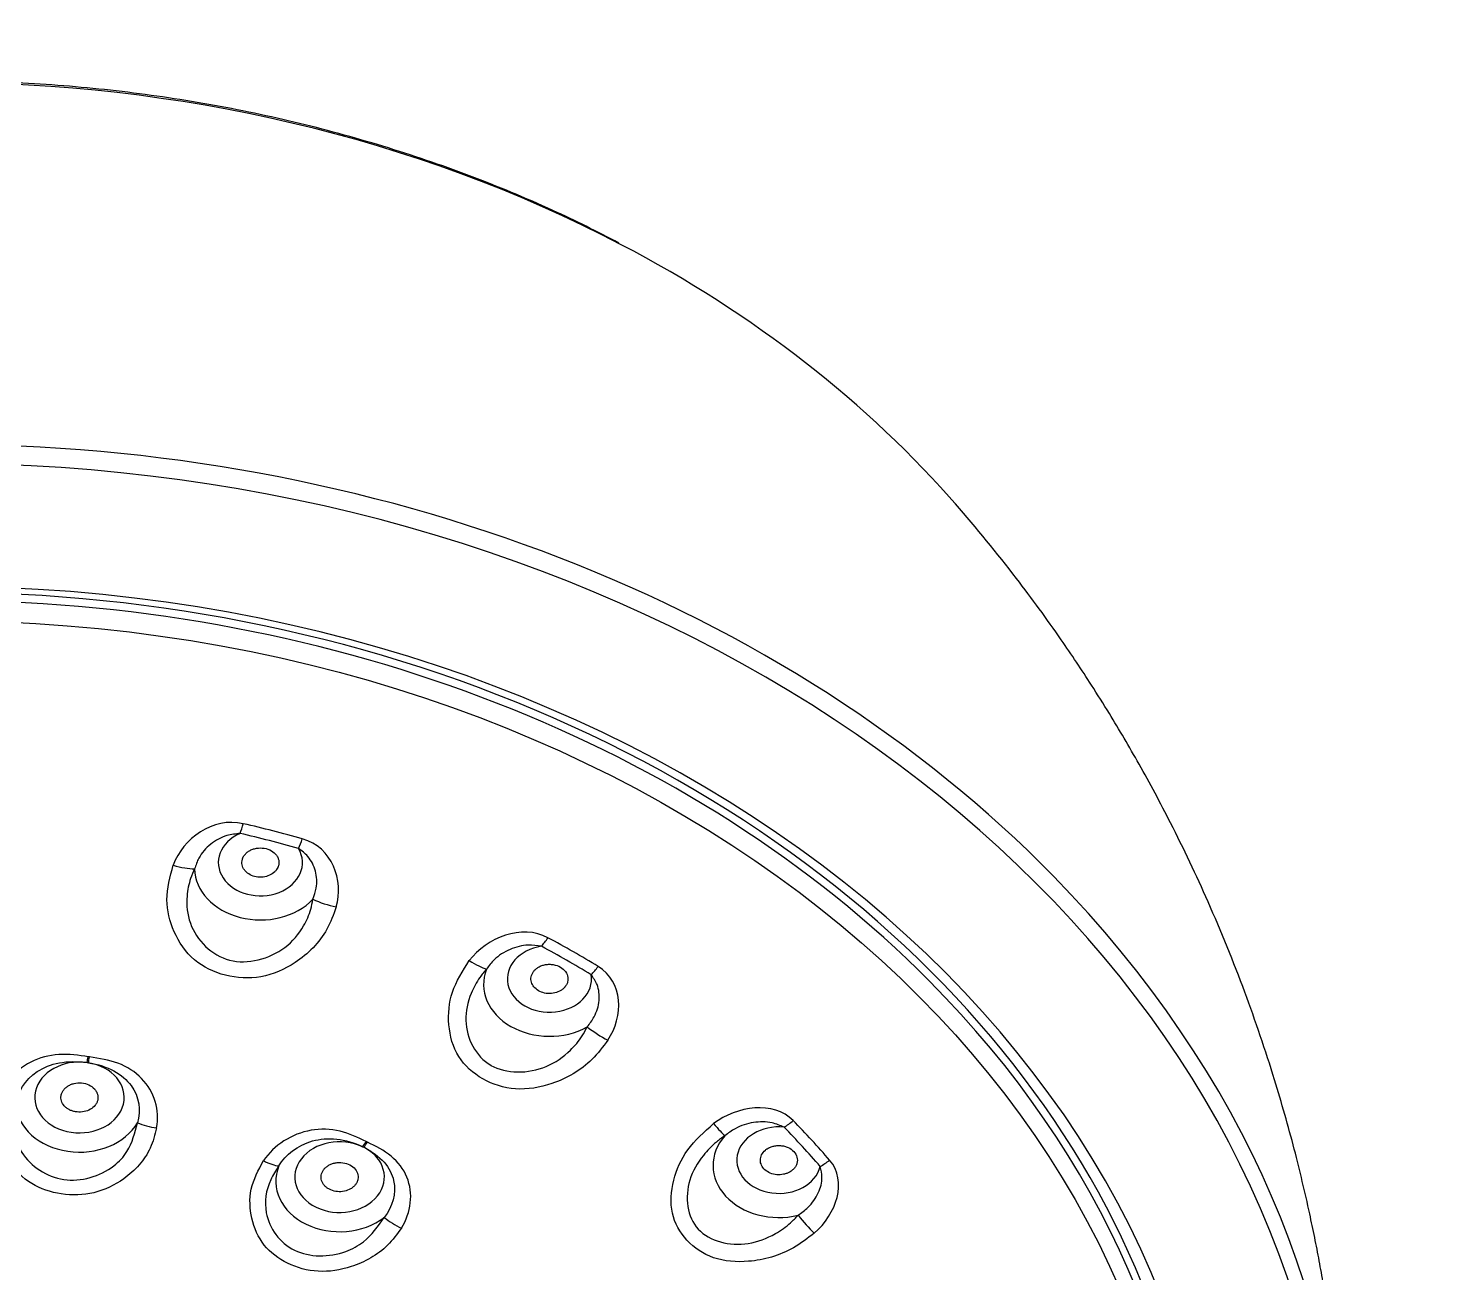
# Model space of a CAD drawing. Extents: x 0 to 1128, y 0 to 827.
# Drawn here: x 448.1 to 486.37, y 541.07 to 574.67 of the extents above; entities that cross this region are included whole.
import ezdxf

# ---------------------------------------------------------------- set-up
doc = ezdxf.new("R2010")
doc.units = 0
doc.header["$LTSCALE"] = 10
doc.header["$MEASUREMENT"] = 0
doc.layers.add('1', color=7, linetype='CONTINUOUS')

msp = doc.modelspace()

# ---------------------------------------------------------------- linework, layer by layer
at = {"layer": '1', "color": 7, "linetype": 'Continuous', "lineweight": -3}
for centre, major_axis, ratio, start_param, end_param in [((445.714, 546.891), (33.305, 0), 0.790155, 0.985535, 2.156816), ((445.714, 546.891), (33.305, 0), 0.790155, 0.600291, 0.985535), ((445.714, 533.413), (-37.999, 0), 0.790155, 3.799488, 5.627397), ((445.714, 533.13), (37.699, 0), 0.790155, 5.156583, 10.55138), ((445.714, 532.322), (-34.52, 0), 0.790155, 3.141593, 6.283185), ((445.714, 532.486), (34.11, 0), 0.790155, 0, 3.141593), ((445.714, 532.4), (-33.944, 0), 0.790155, 3.806432, 5.595275), ((453.818, 553.54), (-0.226, -0.974), 0.172536, 0.930946, 1.244835), ((445.714, 531.129), (-29.098, 0), 0.790155, 4.369432, 4.427027), ((454.367, 552.141), (1.136, 0), 0.790155, 2.074479, 6.721981), ((445.714, 531.099), (28.789, 0), 0.790155, 1.22784, 1.285435), ((455.395, 553.135), (0.272, 0.962), 0.206104, 4.08148, 4.395369), ((451.946, 552.431), (-0.937, 0.348), 0.320636, 1.760258, 2.438286), ((454.367, 551.997), (-1.779, 0), 0.790155, 0.018537, 2.494737), ((445.714, 533.413), (-37.999, 0), 0.790155, 2.502798, 3.799488), ((456.299, 551.314), (-0.961, 0.277), 0.334397, 1.106661, 1.78469), ((461.958, 550.493), (-0.475, -0.88), 0.345831, 1.001195, 1.315084), ((445.714, 531.129), (-29.098, 0), 0.790155, 4.055273, 4.112868), ((462.172, 548.998), (1.136, 0), 0.790155, 1.76032, 6.407821), ((445.714, 531.099), (28.789, 0), 0.790155, 0.91368, 0.971275), ((459.856, 549.882), (-0.794, 0.608), 0.231194, 1.935136, 2.613165), ((462.172, 548.855), (-1.779, 0), 0.790155, 5.987563, 8.463763), ((463.299, 549.723), (0.521, 0.854), 0.374386, 4.16163, 4.475518), ((445.714, 532.4), (-33.944, 0), 0.790155, 3.141593, 3.806432), ((463.559, 547.756), (-0.834, 0.551), 0.257371, 1.289224, 1.967253), ((449.685, 547.229), (0.116, 0.791), 0.112105, 4.060876, 4.295291), ((445.714, 529.888), (21.895, 0), 0.790155, 1.38514, 1.386853), ((449.721, 547.223), (-0.117, -0.791), 0.113137, 0.919438, 1.153853), ((449.481, 545.797), (1.209, 0), 0.790155, 1.401382, 7.653797), ((445.714, 529.874), (21.709, 0), 0.790155, 1.38514, 1.386853), ((449.481, 545.682), (-1.723, 0), 0.790155, 0.059394, 2.712599), ((451.516, 545.322), (-0.787, 0.142), 0.42214, 1.013095, 1.709958), ((466.382, 545.526), (-0.602, 0.799), 0.096628, 2.072191, 2.75022), ((468.367, 544.104), (1.136, 0), 0.790155, 1.44616, 6.093662), ((468.508, 545.607), (-0.716, -0.699), 0.485274, 1.128317, 1.442205), ((445.714, 531.099), (28.789, 0), 0.790155, 0.599521, 0.657116), ((445.714, 531.129), (-29.098, 0), 0.790155, 3.741114, 3.798709), ((456.506, 543.646), (1.209, 0), 0.790155, 1.031783, 7.284197), ((457.127, 544.956), (0.351, 0.719), 0.322207, 4.129124, 4.363538), ((457.158, 544.941), (-0.352, -0.718), 0.3231, 0.988018, 1.222433), ((445.714, 529.888), (21.895, 0), 0.790155, 1.015541, 1.017254), ((468.367, 543.96), (-1.779, 0), 0.790155, 5.673404, 8.149603), ((445.714, 529.874), (21.709, 0), 0.790155, 1.015541, 1.017254), ((454.376, 544.447), (-0.662, 0.45), 0.33463, 1.904064, 2.600928), ((456.506, 543.532), (-1.723, 0), 0.790155, 5.97298, 8.626186), ((469.482, 544.547), (0.756, 0.654), 0.50602, 4.299832, 4.61372), ((458.067, 542.641), (-0.678, 0.425), 0.346531, 1.241123, 1.937986), ((469.072, 542.599), (-0.651, 0.759), 0.132657, 1.436016, 2.114044)]:
    msp.add_ellipse(centre, major_axis=major_axis, ratio=ratio, start_param=start_param, end_param=end_param, dxfattribs=at)
msp.add_ellipse((445.714, 532.108), major_axis=(33.622, 0), ratio=0.790155, dxfattribs=at)
for points, knots in [([(464.047, 568.87), (463.464, 569.181), (462.152, 569.833), (460.024, 570.712), (457.688, 571.51), (455.282, 572.163), (452.822, 572.669), (450.32, 573.023), (447.792, 573.226), (445.252, 573.275), (442.715, 573.17), (440.194, 572.912), (437.705, 572.502), (435.261, 571.941), (432.876, 571.236), (430.569, 570.382), (428.73, 569.582), (427.693, 569.034), (427.368, 568.853)], [0, 0, 0, 0, 0.053995, 0.119334, 0.18469, 0.250058, 0.315434, 0.380815, 0.446199, 0.511588, 0.576982, 0.642381, 0.707786, 0.773197, 0.838615, 0.904038, 0.969462, 1, 1, 1, 1]), ([(483.713, 533.566), (483.707, 534.342), (483.659, 535.742), (483.507, 537.612), (483.339, 539.023), (483.193, 540.019), (483.072, 540.753), (482.959, 541.385), (482.836, 542.018), (482.624, 543.026), (482.284, 544.451), (481.715, 546.453), (480.956, 548.69), (480.014, 551.007), (479.042, 553.054), (478.258, 554.517), (477.696, 555.494), (477.27, 556.203), (476.714, 557.089), (475.891, 558.323), (474.687, 559.974), (473.707, 561.172), (473.136, 561.826)], [0, 0, 0, 0, 0.075311, 0.136171, 0.182256, 0.21336, 0.234183, 0.25491, 0.275875, 0.297078, 0.355152, 0.418363, 0.49946, 0.584913, 0.661635, 0.720158, 0.746456, 0.771986, 0.801818, 0.849529, 0.915719, 1, 1, 1, 1]), ([(453.818, 552.927), (453.698, 552.914), (453.41, 552.882), (453.002, 552.655), (452.71, 552.321), (452.623, 552.071), (452.588, 551.971)], [0, 0, 0, 0, 0.208279, 0.500324, 0.801781, 1, 1, 1, 1]), ([(454.842, 552.019), (454.845, 552.025), (454.85, 552.038), (454.858, 552.065), (454.868, 552.113), (454.868, 552.182), (454.846, 552.263), (454.79, 552.364), (454.672, 552.469), (454.475, 552.539), (454.293, 552.539), (454.158, 552.503), (454.067, 552.46), (453.99, 552.404), (453.94, 552.349), (453.913, 552.308), (453.9, 552.283), (453.893, 552.268), (453.888, 552.256), (453.884, 552.243), (453.877, 552.221), (453.861, 552.152), (453.87, 552.064), (453.912, 551.972), (453.973, 551.889), (454.084, 551.805), (454.252, 551.747), (454.439, 551.741), (454.618, 551.789), (454.739, 551.869), (454.806, 551.948), (454.831, 551.993), (454.841, 552.016), (454.842, 552.019)], [0, 0, 0, 0, 0.007812, 0.015625, 0.03125, 0.0625, 0.09375, 0.125, 0.1875, 0.25, 0.3125, 0.34375, 0.375, 0.40625, 0.4375, 0.453125, 0.460938, 0.46875, 0.472656, 0.476562, 0.484375, 0.5, 0.5625, 0.59375, 0.625, 0.6875, 0.75, 0.8125, 0.875, 0.9375, 0.96875, 0.996094, 1, 1, 1, 1]), ([(455.786, 551.15), (455.821, 551.251), (455.909, 551.501), (455.882, 551.915), (455.697, 552.294), (455.484, 552.455), (455.395, 552.522)], [0, 0, 0, 0, 0.200427, 0.49953, 0.790892, 1, 1, 1, 1]), ([(456.413, 550.941), (456.339, 550.735), (456.197, 550.338), (455.807, 549.824), (455.225, 549.347), (454.405, 548.981), (453.403, 549.038), (452.517, 549.462), (451.994, 550.24), (451.766, 551.155), (451.929, 551.759), (452.012, 552.071)], [0, 0, 0, 0, 0.087456, 0.169153, 0.25014, 0.377375, 0.499739, 0.622279, 0.749894, 0.871256, 1, 1, 1, 1]), ([(452.588, 551.971), (452.551, 551.886), (452.448, 551.65), (452.353, 551.149), (452.432, 550.252), (453.051, 549.63), (454.02, 549.381), (454.917, 549.616), (455.51, 550.341), (455.721, 550.811), (455.769, 551.06), (455.786, 551.15)], [0, 0, 0, 0, 0.046355, 0.127416, 0.254336, 0.50001, 0.500136, 0.746142, 0.872777, 0.954138, 1, 1, 1, 1]), ([(461.958, 549.88), (461.839, 549.897), (461.554, 549.937), (461.091, 549.818), (460.703, 549.57), (460.537, 549.351), (460.471, 549.264)], [0, 0, 0, 0, 0.208279, 0.500324, 0.801781, 1, 1, 1, 1]), ([(463.75, 547.345), (463.616, 547.165), (463.357, 546.818), (462.828, 546.419), (462.133, 546.102), (461.251, 545.949), (460.334, 546.246), (459.643, 546.867), (459.405, 547.74), (459.485, 548.674), (459.83, 549.215), (460.007, 549.494)], [0, 0, 0, 0, 0.087456, 0.169153, 0.25014, 0.377375, 0.499739, 0.622279, 0.749894, 0.871256, 1, 1, 1, 1]), ([(460.471, 549.264), (460.41, 549.191), (460.243, 548.989), (460.001, 548.53), (459.797, 547.649), (460.179, 546.901), (461.003, 546.428), (461.911, 546.437), (462.687, 546.991), (463.027, 547.392), (463.148, 547.62), (463.191, 547.703)], [0, 0, 0, 0, 0.046355, 0.127416, 0.254336, 0.50001, 0.500136, 0.746142, 0.872777, 0.954138, 1, 1, 1, 1]), ([(462.577, 548.766), (462.582, 548.772), (462.592, 548.783), (462.61, 548.806), (462.638, 548.849), (462.665, 548.915), (462.676, 548.997), (462.662, 549.107), (462.591, 549.236), (462.431, 549.35), (462.258, 549.395), (462.115, 549.394), (462.012, 549.376), (461.917, 549.341), (461.848, 549.301), (461.806, 549.268), (461.784, 549.248), (461.772, 549.235), (461.762, 549.224), (461.753, 549.214), (461.738, 549.194), (461.696, 549.132), (461.669, 549.046), (461.673, 548.949), (461.7, 548.855), (461.772, 548.748), (461.909, 548.652), (462.084, 548.6), (462.273, 548.602), (462.42, 548.649), (462.515, 548.708), (462.556, 548.744), (462.574, 548.764), (462.577, 548.766)], [0, 0, 0, 0, 0.007812, 0.015625, 0.03125, 0.0625, 0.09375, 0.125, 0.1875, 0.25, 0.3125, 0.34375, 0.375, 0.40625, 0.4375, 0.453125, 0.460938, 0.46875, 0.472656, 0.476562, 0.484375, 0.5, 0.5625, 0.59375, 0.625, 0.6875, 0.75, 0.8125, 0.875, 0.9375, 0.96875, 0.996094, 1, 1, 1, 1]), ([(463.191, 547.703), (463.258, 547.79), (463.424, 548.009), (463.541, 548.412), (463.5, 548.819), (463.358, 549.024), (463.299, 549.11)], [0, 0, 0, 0, 0.200427, 0.49953, 0.790892, 1, 1, 1, 1]), ([(449.719, 546.896), (449.461, 546.934), (449.194, 546.971), (448.662, 546.938), (448.398, 546.869), (447.702, 546.516), (447.366, 546.08), (447.261, 545.609)], [0, 0, 0, 0, 0.25, 0.25, 0.5, 0.5, 1, 1, 1, 1]), ([(451.565, 544.974), (451.651, 545.449), (451.507, 545.953), (450.987, 546.488), (450.766, 546.628), (450.277, 546.811), (450.017, 546.852), (449.756, 546.891)], [0, 0, 0, 0, 0.5, 0.5, 0.75, 0.75, 1, 1, 1, 1]), ([(447.761, 545.601), (447.805, 545.939), (448.007, 546.275), (448.51, 546.605), (448.712, 546.689), (449.169, 546.774), (449.425, 546.775), (449.685, 546.738)], [0, 0, 0, 0, 0.5, 0.5, 0.75, 0.75, 1, 1, 1, 1]), ([(449.721, 546.733), (449.983, 546.692), (450.217, 546.62), (450.608, 546.409), (450.762, 546.274), (451.097, 545.817), (451.146, 545.447), (451.048, 545.116)], [0, 0, 0, 0, 0.25, 0.25, 0.5, 0.5, 1, 1, 1, 1]), ([(449.973, 545.726), (449.976, 545.739), (449.98, 545.765), (449.982, 545.818), (449.972, 545.885), (449.939, 545.962), (449.87, 546.055), (449.741, 546.147), (449.542, 546.201), (449.366, 546.188), (449.238, 546.145), (449.153, 546.099), (449.082, 546.039), (449.029, 545.971), (449.003, 545.915), (448.991, 545.877), (448.986, 545.852), (448.976, 545.781), (448.996, 545.667), (449.075, 545.557), (449.164, 545.488), (449.242, 545.447), (449.327, 545.419), (449.449, 545.397), (449.608, 545.405), (449.782, 545.47), (449.892, 545.562), (449.942, 545.641), (449.963, 545.689), (449.97, 545.714), (449.973, 545.726)], [0, 0, 0, 0, 0.015625, 0.03125, 0.0625, 0.09375, 0.125, 0.1875, 0.25, 0.3125, 0.34375, 0.375, 0.40625, 0.4375, 0.46875, 0.476562, 0.484375, 0.5, 0.5625, 0.625, 0.65625, 0.6875, 0.71875, 0.75, 0.8125, 0.875, 0.9375, 0.96875, 0.984375, 1, 1, 1, 1]), ([(451.565, 544.974), (451.518, 544.789), (451.428, 544.432), (451.111, 543.961), (450.615, 543.518), (449.896, 543.162), (448.988, 543.142), (448.142, 543.423), (447.55, 544.027), (447.175, 544.785), (447.232, 545.332), (447.261, 545.609)], [0, 0, 0, 0, 0.087607, 0.169371, 0.250856, 0.377447, 0.501128, 0.621802, 0.747777, 0.872041, 1, 1, 1, 1]), ([(447.761, 545.601), (447.732, 545.462), (447.64, 545.025), (447.866, 544.138), (448.598, 543.648), (449.518, 543.513), (450.242, 543.724), (450.869, 544.405), (450.979, 544.844), (451.048, 545.116)], [0, 0, 0, 0, 0.080562, 0.253207, 0.499831, 0.500495, 0.747529, 0.843295, 1, 1, 1, 1]), ([(469.323, 542.133), (469.141, 541.993), (468.79, 541.722), (468.174, 541.466), (467.434, 541.329), (466.575, 541.393), (465.834, 541.899), (465.406, 542.659), (465.475, 543.554), (465.856, 544.43), (466.349, 544.866), (466.603, 545.091)], [0, 0, 0, 0, 0.087456, 0.169153, 0.25014, 0.377375, 0.499739, 0.622279, 0.749894, 0.871256, 1, 1, 1, 1]), ([(468.508, 544.994), (468.402, 545.039), (468.148, 545.147), (467.675, 545.145), (467.228, 545.001), (466.999, 544.832), (466.909, 544.765)], [0, 0, 0, 0, 0.208279, 0.500324, 0.801781, 1, 1, 1, 1]), ([(457.224, 544.604), (457.001, 544.714), (456.769, 544.824), (456.265, 544.945), (455.994, 544.955), (455.212, 544.819), (454.731, 544.504), (454.45, 544.091)], [0, 0, 0, 0, 0.25, 0.25, 0.5, 0.5, 1, 1, 1, 1]), ([(454.865, 543.947), (455.045, 544.252), (455.371, 544.51), (455.977, 544.677), (456.2, 544.697), (456.661, 544.647), (456.901, 544.575), (457.127, 544.466)], [0, 0, 0, 0, 0.5, 0.5, 0.75, 0.75, 1, 1, 1, 1]), ([(458.173, 542.269), (458.438, 542.692), (458.503, 543.208), (458.233, 543.861), (458.084, 544.055), (457.706, 544.366), (457.482, 544.478), (457.256, 544.589)], [0, 0, 0, 0, 0.5, 0.5, 0.75, 0.75, 1, 1, 1, 1]), ([(466.909, 544.765), (466.831, 544.709), (466.616, 544.554), (466.251, 544.172), (465.784, 543.375), (465.89, 542.566), (466.489, 541.915), (467.32, 541.706), (468.203, 542.052), (468.639, 542.356), (468.82, 542.547), (468.885, 542.616)], [0, 0, 0, 0, 0.046355, 0.127416, 0.254336, 0.50001, 0.500136, 0.746142, 0.872777, 0.954138, 1, 1, 1, 1]), ([(457.158, 544.451), (457.384, 544.338), (457.569, 544.203), (457.84, 543.896), (457.925, 543.725), (458.043, 543.201), (457.936, 542.84), (457.708, 542.556)], [0, 0, 0, 0, 0.25, 0.25, 0.5, 0.5, 1, 1, 1, 1]), ([(468.661, 543.784), (468.668, 543.788), (468.681, 543.796), (468.708, 543.814), (468.751, 543.848), (468.802, 543.904), (468.845, 543.98), (468.875, 544.087), (468.857, 544.227), (468.75, 544.375), (468.603, 544.46), (468.467, 544.494), (468.362, 544.502), (468.258, 544.492), (468.176, 544.471), (468.124, 544.449), (468.096, 544.436), (468.078, 544.427), (468.065, 544.419), (468.052, 544.411), (468.03, 544.396), (467.966, 544.347), (467.907, 544.272), (467.873, 544.178), (467.861, 544.083), (467.888, 543.964), (467.981, 543.839), (468.127, 543.746), (468.308, 543.702), (468.465, 543.711), (468.579, 543.744), (468.632, 543.768), (468.658, 543.782), (468.661, 543.784)], [0, 0, 0, 0, 0.007812, 0.015625, 0.03125, 0.0625, 0.09375, 0.125, 0.1875, 0.25, 0.3125, 0.34375, 0.375, 0.40625, 0.4375, 0.453125, 0.460938, 0.46875, 0.472656, 0.476562, 0.484375, 0.5, 0.5625, 0.59375, 0.625, 0.6875, 0.75, 0.8125, 0.875, 0.9375, 0.96875, 0.996094, 1, 1, 1, 1]), ([(458.173, 542.269), (458.057, 542.109), (457.834, 541.798), (457.357, 541.444), (456.725, 541.168), (455.921, 541.036), (455.076, 541.275), (454.405, 541.781), (454.097, 542.518), (454.047, 543.338), (454.314, 543.837), (454.45, 544.091)], [0, 0, 0, 0, 0.087607, 0.169371, 0.250856, 0.377447, 0.501128, 0.621802, 0.747777, 0.872041, 1, 1, 1, 1]), ([(454.865, 543.947), (454.786, 543.824), (454.536, 543.438), (454.405, 542.536), (454.892, 541.866), (455.688, 541.478), (456.436, 541.471), (457.273, 541.936), (457.542, 542.319), (457.708, 542.556)], [0, 0, 0, 0, 0.080562, 0.253207, 0.499831, 0.500495, 0.747529, 0.843295, 1, 1, 1, 1]), ([(456.933, 543.44), (456.941, 543.451), (456.957, 543.474), (456.983, 543.523), (457.004, 543.589), (457.009, 543.67), (456.987, 543.776), (456.909, 543.899), (456.747, 544.006), (456.577, 544.044), (456.439, 544.041), (456.338, 544.021), (456.245, 543.987), (456.164, 543.938), (456.114, 543.893), (456.086, 543.861), (456.069, 543.839), (456.028, 543.776), (455.995, 543.663), (456.018, 543.539), (456.069, 543.449), (456.123, 543.389), (456.19, 543.338), (456.294, 543.283), (456.445, 543.245), (456.637, 543.255), (456.782, 543.31), (456.865, 543.369), (456.906, 543.408), (456.924, 543.429), (456.933, 543.44)], [0, 0, 0, 0, 0.015625, 0.03125, 0.0625, 0.09375, 0.125, 0.1875, 0.25, 0.3125, 0.34375, 0.375, 0.40625, 0.4375, 0.46875, 0.476562, 0.484375, 0.5, 0.5625, 0.625, 0.65625, 0.6875, 0.71875, 0.75, 0.8125, 0.875, 0.9375, 0.96875, 0.984375, 1, 1, 1, 1]), ([(468.885, 542.616), (468.977, 542.683), (469.206, 542.852), (469.455, 543.21), (469.561, 543.609), (469.506, 543.839), (469.482, 543.935)], [0, 0, 0, 0, 0.200427, 0.49953, 0.790892, 1, 1, 1, 1])]:
    msp.add_open_spline(points, degree=3, knots=knots, dxfattribs=at)
for points in [[(453.905, 553.191), (453.08, 553.382), (452.276, 552.781), (452.012, 552.071)], [(456.413, 550.941), (456.621, 551.663), (456.312, 552.552), (455.499, 552.782)], [(462.132, 550.111), (461.423, 550.495), (460.481, 550.112), (460.007, 549.494)], [(463.75, 547.345), (464.175, 547.988), (464.172, 548.916), (463.488, 549.333)], [(468.752, 545.173), (468.227, 545.711), (467.239, 545.57), (466.603, 545.091)], [(469.323, 542.133), (469.923, 542.648), (470.225, 543.539), (469.737, 544.102)]]:
    msp.add_open_spline(points, degree=3, dxfattribs=at)

doc.saveas('drawing.dxf')
